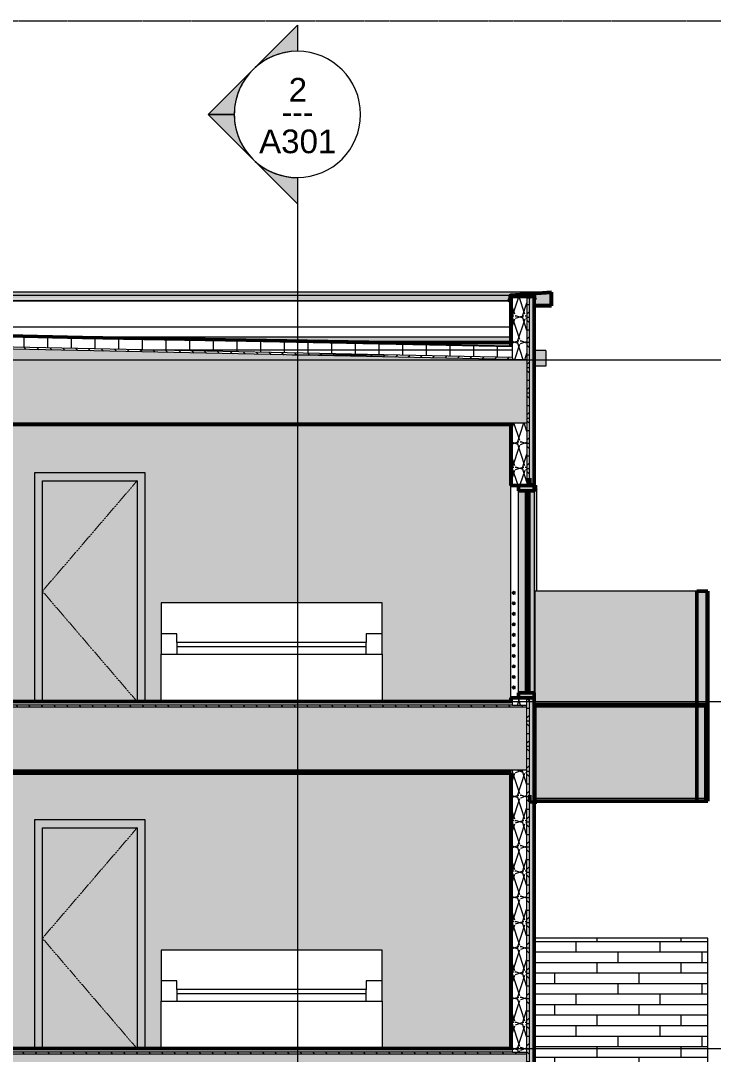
# Model space of a CAD drawing. Header units: inches. Extents: x 1701 to 6939, y -276 to 585.
# Drawn here: x 3665.5 to 3928.8, y 133.8 to 527 of the extents above; entities that cross this region are included whole.
import ezdxf

# ---------------------------------------------------------------- set-up
doc = ezdxf.new("R2010")
doc.units = ezdxf.units.IN
doc.header["$MEASUREMENT"] = 0
for name, pattern in [('Aligning Line 1_8_', [0.25, 0.125, -0.125]), ('Dash 1_16_', [0.125, 0.0625, -0.0625]), ('Grid Line 1_2_', [0.875, 0.5, -0.125, 0.125, -0.125])]:
    doc.linetypes.add(name, pattern=pattern)
for name, color, linetype, lineweight in [('0-1', 7, 'Continuous', 5), ('0-2', 7, 'Continuous', 9), ('A-DOOR-1', 55, 'Continuous', 9), ('A-DOOR-2', 7, 'Dash 1_16_', 9), ('A-DOOR-FRAM-1', 55, 'Continuous', 9), ('A-DOOR-FRAM-2', 7, 'Continuous', 9), ('A-FLOR', 192, 'Continuous', 13), ('A-FLOR-1', 192, 'Continuous', 5), ('A-FLOR-2', 192, 'Continuous', 50), ('A-FLOR-LEVL-1', 51, 'Grid Line 1_2_', 9), ('A-FLOR-MCUT', 51, 'Continuous', 13), ('A-FLOR-PATT-1', 8, 'Continuous', 9), ('A-GENM', 5, 'Continuous', 9), ('A-GLAZ-1', 151, 'Continuous', 9), ('A-GLAZ-2', 151, 'Continuous', 50), ('A-GLAZ-CWMG', 51, 'Continuous', 9), ('A-ROOF', 132, 'Continuous', 13), ('A-ROOF-1', 132, 'Continuous', 5), ('A-ROOF-2', 132, 'Continuous', 50), ('A-ROOF-3', 132, 'Continuous', 9), ('A-ROOF-PATT-1', 132, 'Continuous', 9), ('A-WALL', 113, 'Continuous', 13), ('A-WALL-1', 10, 'Continuous', 5), ('A-WALL-5', 113, 'Continuous', 5), ('A-WALL-6', 113, 'Continuous', 9), ('A-WALL-7', 113, 'Continuous', 50), ('A-WALL-PATT-4', 111, 'Continuous', 9), ('G-ANNO-SYMB', 111, 'Aligning Line 1_8_', 9), ('G-ANNO-SYMB-1', 147, 'Aligning Line 1_8_', 9), ('G-ANNO-SYMB-2', 111, 'Continuous', 9), ('I-FURN', 30, 'Continuous', 9), ('I-FURN-2', 7, 'Continuous', 9)]:
    doc.layers.add(name, color=color, linetype=linetype, lineweight=lineweight)
doc.styles.add('Arial', font='arial.ttf', dxfattribs={"height": 9})
doc.styles.add('Century Gothic', font='ufonts.com_century-gothic.ttf', dxfattribs={"height": 9})
pattern_1 = [(0, (3261.815, 68.768), (15.36, 3.84), [1.267, -10.253, 1.267, -10.253, -61.44]), (0, (3261.815, 68.768), (15.36, 3.84), [-23.04, 1.267, -21.773, 1.267, -10.253, -26.88]), (0, (3261.815, 68.768), (15.36, 3.84), [-57.6, 1.267, -6.413, 1.267, -17.933]), (120, (3267.575, 70.688), (-11.005538, 11.38215), [1.267, -10.253, 1.267, -10.253, -61.44]), (120, (3267.575, 70.688), (-11.005538, 11.38215), [-23.04, 1.267, -21.773, 1.267, -10.253, -26.88]), (120, (3267.575, 70.688), (-11.005538, 11.38215), [-57.6, 1.267, -6.413, 1.267, -17.933]), (240, (3269.495, 78.368), (-4.354462, -15.22215), [1.267, -10.253, 1.267, -10.253, -61.44]), (240, (3269.495, 78.368), (-4.354462, -15.22215), [-23.04, 1.267, -21.773, 1.267, -10.253, -26.88]), (240, (3269.495, 78.368), (-4.354462, -15.22215), [-57.6, 1.267, -6.413, 1.267, -17.933])]
pattern_2 = [(0, (3261.815, 68.768), (0, 4.798), []), (315, (3261.815, 68.768), (4.798427, 0), [6.786, -6.786]), (45, (3261.815, 68.768), (4.798427, 0), [6.786, -6.786])]
pattern_3 = [(161.57, (3262.295, 69.248), (-3.8399538, -1.54e-05), [0, -27.322, 3.034, 0]), (18.43, (3261.335, 69.248), (-3.8399538, 1.54e-05), [0, -27.322, 3.034, 0]), (108.43, (3262.295, 69.248), (1.919622, -9.6005246), [9.106, -21.25]), (71.57, (3261.335, 69.248), (1.919622, 9.6005246), [9.106, -21.25])]
pattern_4 = [(0, (3261.815, 68.768), (30.72, 7.68), [1.267, -21.773, 1.267, -21.773, -122.88]), (0, (3261.815, 68.768), (30.72, 7.68), [-46.08, 1.267, -44.813, 1.267, -21.773, -53.76]), (0, (3261.815, 68.768), (30.72, 7.68), [-115.2, 1.267, -14.093, 1.267, -37.133]), (120, (3273.335, 72.608), (-22.011075, 22.7643), [1.267, -21.773, 1.267, -21.773, -122.88]), (120, (3273.335, 72.608), (-22.011075, 22.7643), [-46.08, 1.267, -44.813, 1.267, -21.773, -53.76]), (120, (3273.335, 72.608), (-22.011075, 22.7643), [-115.2, 1.267, -14.093, 1.267, -37.133]), (240, (3277.175, 87.968), (-8.708925, -30.4443), [1.267, -21.773, 1.267, -21.773, -122.88]), (240, (3277.175, 87.968), (-8.708925, -30.4443), [-46.08, 1.267, -44.813, 1.267, -21.773, -53.76]), (240, (3277.175, 87.968), (-8.708925, -30.4443), [-115.2, 1.267, -14.093, 1.267, -37.133])]

# ---------------------------------------------------------------- blocks, each defined once
blk = doc.blocks.new('Single-Flush - 36_ x 84_-V5-SECTION _ CENTER LOOKING WEST')
at = {"layer": 'A-DOOR-1'}
blk.add_hatch(color=256, dxfattribs=at).paths.add_polyline_path([(3673.8, 268), (3709.8, 268), (3709.8, 352), (3673.8, 352), (3673.8, 316)], flags=0)
at = {"layer": 'A-DOOR-FRAM-1'}
blk.add_hatch(color=256, dxfattribs=at).paths.add_polyline_path([(3670.8, 268), (3673.8, 268), (3673.8, 352), (3709.8, 352), (3709.8, 268), (3712.8, 268), (3712.8, 355), (3670.8, 355), (3670.8, 343.59)], flags=0)
at = {"layer": 'A-DOOR-2'}
for p in [(3709.8, 352), (3709.8, 268)]:
    blk.add_line(p, (3673.8, 310), dxfattribs=at)
at = {"layer": 'A-DOOR-FRAM-2'}
for p, q in [((3670.8, 355), (3670.8, 268)), ((3712.8, 355), (3670.8, 355)), ((3712.8, 268), (3712.8, 355)), ((3673.8, 268), (3673.8, 352)), ((3673.8, 352), (3709.8, 352)), ((3709.8, 352), (3709.8, 268))]:
    blk.add_line(p, q, dxfattribs=at)
blk = doc.blocks.new('Couch-Both_Arms-Generic - 1-1352606-SECTION _ CENTER LOOKING WEST')
at = {"layer": 'I-FURN'}
for p, q in [((3802.9, 173.5), (3718.9, 173.5)), ((3718.9, 173.5), (3718.9, 161.75)), ((3802.9, 161.75), (3802.9, 173.5)), ((3724.9, 161.75), (3718.9, 161.75)), ((3718.9, 161.75), (3718.9, 154)), ((3724.9, 158.5), (3724.9, 161.75)), ((3802.9, 161.75), (3796.9, 161.75)), ((3796.9, 161.75), (3796.9, 158.5)), ((3802.9, 154), (3802.9, 161.75)), ((3796.9, 158.5), (3724.9, 158.5)), ((3724.9, 158.5), (3724.9, 154)), ((3796.9, 154), (3796.9, 158.5)), ((3718.9, 154), (3724.9, 154)), ((3724.9, 157), (3796.9, 157)), ((3724.9, 154), (3796.9, 154)), ((3796.9, 154), (3802.9, 154))]:
    blk.add_line(p, q, dxfattribs=at)
at = {"layer": 'I-FURN-2'}
for p, q in [((3718.9, 136), (3718.9, 154)), ((3802.9, 154), (3802.9, 136))]:
    blk.add_line(p, q, dxfattribs=at)
blk = doc.blocks.new('CTR - 1st Phase - Unit Layouts_rvt-1-SECTION _ CENTER LOOKING WEST')
at = {"layer": 'A-WALL-1'}
h = blk.add_hatch(color=256, dxfattribs=at)
h.paths.add_polyline_path([(3669.78, 268), (3670.8, 268), (3670.8, 355), (3712.8, 355), (3712.8, 268), (3718.9, 268), (3718.9, 305.5), (3802.9, 305.5), (3802.9, 268), (3851.85, 268), (3851.85, 373.37), (3591.25, 373.37), (3591.25, 304), (3624.92, 304), (3624.92, 302), (3610.92, 302), (3610.92, 268), (3611.38, 268.04), (3612.38, 282.11), (3612.38, 283.22), (3612.46, 283.22), (3613.18, 293.4), (3613.1, 293.46), (3612.82, 293.79), (3612.63, 294.18), (3612.53, 294.6), (3612.56, 295.16), (3612.63, 295.46), (3612.89, 295.98), (3613.28, 296.42), (3613.75, 296.76), (3614.38, 296.97), (3614.88, 297.04), (3630.48, 297.04), (3630.78, 296.86), (3630.78, 296.78), (3630.93, 297.59), (3630.73, 297.66), (3630.61, 297.79), (3631.27, 301.98), (3631.58, 302.08), (3631.89, 302.12), (3632.21, 302.08), (3632.51, 301.98), (3632.51, 301.73), (3632.36, 300.86), (3632.51, 300.84), (3631.57, 295.5), (3630.34, 295.5), (3631.94, 275.22), (3632.05, 275.22), (3632.05, 273.81), (3632.51, 268), (3636.27, 268)], flags=0)
h.paths.add_polyline_path([(3612.82, 274.22), (3631.11, 274.22), (3628.87, 295.5), (3614.69, 295.46), (3614.56, 295.37), (3614.38, 294.82), (3614.38, 293.32), (3614.17, 293.29), (3612.86, 274.83)], flags=0)
h.paths.add_polyline_path([(3631.21, 268), (3631.76, 268), (3631.21, 273.22), (3612.82, 273.22), (3612.82, 274.22), (3612.38, 268), (3628.87, 268)], flags=0)
h.paths.add_polyline_path([(3602.75, 300.5), (3605.55, 300.5), (3605.55, 302), (3591.25, 302), (3591.25, 300.5)], flags=0)
h = blk.add_hatch(color=256, dxfattribs=at)
h.paths.add_polyline_path([(3718.9, 136), (3718.9, 173.5), (3802.9, 173.5), (3802.9, 136), (3851.85, 136), (3851.85, 240.75), (3591.25, 240.75), (3591.25, 172), (3624.92, 172), (3624.92, 170), (3610.92, 170), (3610.92, 136), (3611.38, 136.04), (3612.38, 150.11), (3612.38, 151.22), (3612.46, 151.22), (3613.18, 161.4), (3613.1, 161.46), (3612.82, 161.79), (3612.63, 162.18), (3612.53, 162.6), (3612.56, 163.16), (3612.63, 163.46), (3612.89, 163.98), (3613.28, 164.42), (3613.75, 164.76), (3614.38, 164.97), (3614.88, 165.04), (3630.48, 165.04), (3630.78, 164.86), (3630.78, 164.78), (3630.93, 165.59), (3630.73, 165.66), (3630.61, 165.79), (3631.27, 169.98), (3631.58, 170.08), (3631.89, 170.12), (3632.21, 170.08), (3632.51, 169.98), (3632.51, 169.73), (3632.36, 168.86), (3632.51, 168.84), (3631.57, 163.5), (3630.34, 163.5), (3631.94, 143.22), (3632.05, 143.22), (3632.05, 141.81), (3632.51, 136), (3670.8, 136), (3670.8, 223), (3712.8, 223), (3712.8, 136)], flags=0)
h.paths.add_polyline_path([(3612.82, 142.22), (3631.11, 142.22), (3628.87, 163.5), (3614.69, 163.46), (3614.56, 163.37), (3614.38, 162.82), (3614.38, 161.32), (3614.17, 161.29), (3613.29, 148.83)], flags=0)
h.paths.add_polyline_path([(3612.38, 136), (3631.76, 136), (3631.21, 141.22), (3612.82, 141.22), (3612.82, 142.22), (3612.38, 136.04)], flags=0)
h.paths.add_polyline_path([(3605.55, 168.5), (3605.55, 170), (3591.25, 170), (3591.25, 168.5), (3602.75, 168.5)], flags=0)
at = {"layer": '0-2'}
for name, p in [('Single-Flush - 36_ x 84_-V5-SECTION _ CENTER LOOKING WEST', (0, 0)), ('Couch-Both_Arms-Generic - 1-1352606-SECTION _ CENTER LOOKING WEST', (0, 132)), ('Single-Flush - 36_ x 84_-V5-SECTION _ CENTER LOOKING WEST', (0, -132)), ('Couch-Both_Arms-Generic - 1-1352606-SECTION _ CENTER LOOKING WEST', (0, 0))]:
    blk.add_blockref(name, p, dxfattribs=at)
blk = doc.blocks.new('CTR - 1st Phase - Common Walls_rvt-1-SECTION _ CENTER LOOKING WEST')
at = {"layer": 'A-FLOR-LEVL-1'}
for p, q in [((1830.2, 398), (4168.71, 398)), ((1830.2, 268), (4168.71, 268)), ((1830.2, 136), (4168.71, 136))]:
    blk.add_line(p, q, dxfattribs=at)
at = {"layer": 'G-ANNO-SYMB-1'}
for q in [(4071.99, 526.95), (4071.96, 526.95)]:
    blk.add_line((1926.9, 526.95), q, dxfattribs=at)
blk = doc.blocks.new('CTR - 1st Phase -Stairs _ Elevators_rvt-1-SECTION _ CENTER LOOKING WEST')
at = {"layer": 'A-FLOR-LEVL-1'}
for p, q in [((1830.2, 398), (4168.71, 398)), ((1830.2, 268), (4168.71, 268)), ((1830.2, 136), (4168.71, 136))]:
    blk.add_line(p, q, dxfattribs=at)
at = {"layer": 'G-ANNO-SYMB-1'}
blk.add_line((1926.9, 526.95), (4071.96, 526.95), dxfattribs=at)
blk = doc.blocks.new('Basic Wall _ EXT - FIBER CEMENT - LARGE - ___-2505168-SECTION _ CENTER LOOKING WEST')
at = {"layer": 'A-WALL-6'}
blk.add_hatch(color=256, dxfattribs=at).paths.add_polyline_path([(3861.02, 229.15), (3861.05, 229.15), (3861.02, 229.73), (3861.02, 229.7)], flags=0)
blk.add_line((3858.97, 232.37), (3858.97, 229.88), dxfattribs=at)
at = {"layer": 'A-WALL-7'}
for p, q in [((3859, 232.37), (3858.97, 232.37)), ((3859, 229.9), (3859, 232.37)), ((3858.97, 229.88), (3861.02, 229.7)), ((3861.05, 229.73), (3859, 229.9)), ((3861.02, 229.7), (3861.02, 229.15)), ((3861.02, 229.15), (3861.05, 229.15)), ((3861.05, 229.15), (3861.05, 229.73))]:
    blk.add_line(p, q, dxfattribs=at)
blk = doc.blocks.new('Basic Wall _ EXT - FIBER CEMENT - LARGE - ___-2162461-SECTION _ CENTER LOOKING WEST')
at = {"layer": 'A-WALL-6'}
h = blk.add_hatch(color=256, dxfattribs=at)
h.paths.add_polyline_path([(3861.12, 348.54), (3861.14, 348.56), (3861.1, 348.56)], flags=0)
h.paths.add_polyline_path([(3861.26, 348.66), (3861.26, 348.71), (3861, 349.02), (3861, 350.35), (3860.97, 350.33), (3860.97, 349.01)], flags=0)
for p, q in [((3861.25, 348.57), (3861.23, 348.55)), ((3861.25, 348.57), (3861.23, 348.55)), ((3861.25, 348.53), (3861.27, 348.55)), ((3861.25, 348.53), (3861.27, 348.55))]:
    blk.add_line(p, q, dxfattribs=at)
for centre, radius, start, end in [((3861.19, 348.6), 0.0938, 220, 310), ((3861.19, 348.6), 0.0937, 220, 310), ((3861.19, 348.6), 0.0625, 220, 310), ((3861.19, 348.6), 0.0625, 220, 310), ((3861.21, 348.62), 0.0625, 310, 40), ((3861.21, 348.62), 0.0625, 310, 40), ((3861.21, 348.62), 0.0937, 310, 40), ((3861.21, 348.62), 0.0937, 310, 40)]:
    blk.add_arc(centre, radius, start, end, dxfattribs=at)
at = {"layer": 'A-WALL-7'}
for p, q in [((3858.97, 353), (3858.97, 350.5)), ((3859, 353), (3858.97, 353)), ((3858.97, 350.5), (3860.97, 350.33)), ((3859, 350.53), (3859, 353)), ((3861, 350.35), (3859, 350.53)), ((3860.97, 350.33), (3860.97, 349.01)), ((3861, 349.02), (3861, 350.35)), ((3860.86, 348.9), (3860.84, 348.88)), ((3860.84, 348.88), (3861.12, 348.54)), ((3861.14, 348.56), (3860.86, 348.9)), ((3860.97, 349.01), (3861.26, 348.66)), ((3861.29, 348.68), (3861, 349.02)), ((3861.25, 348.57), (3861.23, 348.55)), ((3861.25, 348.53), (3861.27, 348.55))]:
    blk.add_line(p, q, dxfattribs=at)
for centre, radius, start, end in [((3861.19, 348.6), 0.0937, 220, 310), ((3861.19, 348.6), 0.0625, 220, 310), ((3861.21, 348.62), 0.0625, 310, 40), ((3861.21, 348.62), 0.0937, 310, 40)]:
    blk.add_arc(centre, radius, start, end, dxfattribs=at)
blk = doc.blocks.new('Basic Wall _ EXT - FIBER CEMENT - SMALL - ___-2145935-SECTION _ CENTER LOOKING WEST')
at = {"layer": 'A-WALL-6'}
h = blk.add_hatch(color=256, dxfattribs=at)
h.paths.add_polyline_path([(3862.5, 418.54), (3867.29, 418.54), (3867.29, 423.66), (3851.77, 422.56), (3851.67, 422.47), (3851.63, 422.23), (3851.63, 421.44), (3851.71, 421.44), (3851.75, 422.47), (3851.92, 422.53), (3867.21, 423.58), (3867.21, 418.62), (3860.73, 418.58), (3860.73, 418.54)], flags=0)
h.paths.add_polyline_path([(3851.42, 420.42), (3851.69, 420.51), (3851.8, 420.6), (3851.78, 420.64), (3851.43, 420.43)], flags=0)
h.paths.add_polyline_path([(3851.42, 420.42), (3851.26, 420.57), (3851.25, 420.63), (3851.65, 421.26), (3851.59, 421.3), (3851.11, 420.57), (3851.39, 420.43)], flags=0)
h.paths.add_polyline_path([(3851.42, 420.59), (3851.77, 421.24), (3851.74, 421.26), (3851.36, 420.63), (3851.41, 420.6)], flags=0)
h.paths.add_polyline_path([(3861.19, 420.79), (3861.25, 420.84), (3860.84, 421.5), (3860.78, 421.45)], flags=0)
h.paths.add_polyline_path([(3851.77, 421.39), (3851.85, 421.39), (3851.85, 422), (3853.2, 422.04), (3853.2, 422.08), (3851.93, 422.04), (3851.83, 421.95), (3851.77, 421.83), (3851.77, 421.63)], flags=0)
h.paths.add_polyline_path([(3860.73, 421.63), (3860.81, 421.63), (3860.78, 422.9), (3860.63, 423.08), (3860.34, 423.01), (3859.29, 422.1), (3859.34, 422.04), (3860.45, 422.99), (3860.65, 422.98), (3860.73, 422.86), (3860.73, 421.63)], flags=0)
h.paths.add_polyline_path([(3859.27, 422), (3859.29, 422.05), (3859.22, 422.04), (3859.24, 422)], flags=0)
h.paths.add_polyline_path([(3859.21, 422), (3859.13, 422.04), (3859.18, 422)], flags=0)
h.paths.add_polyline_path([(3853.48, 422.16), (3853.48, 422.44), (3851.92, 422.47), (3851.85, 422.27), (3851.93, 422.27), (3851.97, 422.39), (3853.4, 422.37), (3853.4, 422.23), (3852.33, 422.23), (3852.33, 422.16), (3853.4, 422.16)], flags=0)
for p, q in [((3851.85, 421.39), (3851.85, 421.83)), ((3852.02, 422), (3852.47, 422)), ((3852.47, 422), (3853.2, 422)), ((3860.73, 422), (3860.73, 421.63)), ((3860.73, 418.62), (3860.73, 418.54))]:
    blk.add_line(p, q, dxfattribs=at)
at = {"layer": 'A-WALL-7'}
for p, q in [((3851.59, 421.3), (3851.11, 420.57)), ((3851.22, 420.6), (3851.65, 421.26)), ((3851.74, 421.26), (3851.35, 420.63)), ((3851.35, 420.63), (3851.42, 420.59)), ((3851.42, 420.59), (3851.8, 421.22)), ((3851.78, 420.64), (3851.51, 420.51)), ((3851.63, 422.35), (3851.63, 421.44)), ((3851.71, 421.44), (3851.71, 422.35)), ((3851.77, 421.83), (3851.77, 421.39)), ((3851.82, 420.57), (3851.78, 420.64)), ((3867.29, 423.66), (3851.85, 422.6)), ((3851.85, 422.52), (3867.21, 423.58)), ((3851.92, 422.47), (3851.85, 422.27)), ((3851.85, 422.27), (3851.93, 422.24)), ((3853.48, 422.44), (3851.92, 422.47)), ((3851.93, 422.24), (3851.97, 422.39)), ((3851.97, 422.39), (3853.4, 422.37)), ((3853.2, 422.08), (3852.02, 422.08)), ((3853.4, 422.23), (3852.33, 422.23)), ((3852.33, 422.23), (3852.33, 422.16)), ((3852.33, 422.16), (3853.48, 422.16)), ((3853.2, 422), (3853.2, 422.08)), ((3853.4, 422.37), (3853.4, 422.23)), ((3853.48, 422.16), (3853.48, 422.44)), ((3859.13, 422.04), (3858.3, 422.04)), ((3858.3, 422.04), (3858.3, 421.96)), ((3858.3, 421.96), (3859.13, 421.96)), ((3860.39, 423.05), (3859.29, 422.1)), ((3859.34, 422.04), (3860.44, 422.99)), ((3860.73, 422.86), (3860.73, 422)), ((3860.78, 421.45), (3861.19, 420.79)), ((3860.81, 421.63), (3860.81, 422.86)), ((3861.25, 420.84), (3860.84, 421.5)), ((3861.19, 420.79), (3861.25, 420.84)), ((3867.21, 423.58), (3867.21, 418.62)), ((3867.29, 418.54), (3867.29, 423.66)), ((3851.11, 420.57), (3851.3, 420.45)), ((3851.35, 420.52), (3851.22, 420.6)), ((3851.55, 420.44), (3851.82, 420.57)), ((3867.21, 418.62), (3860.73, 418.62)), ((3860.73, 418.54), (3867.29, 418.54))]:
    blk.add_line(p, q, dxfattribs=at)
for centre, radius, start, end in [((3851.38, 421.44), 0.25, 327.174, 0), ((3851.88, 422.35), 0.25, 96.9295, 180), ((3851.38, 421.44), 0.329, 327.174, 0), ((3851.88, 422.35), 0.171, 97.5543, 180), ((3851.52, 421.39), 0.25, 328.5676, 0), ((3852.02, 421.83), 0.25, 90, 180), ((3851.52, 421.39), 0.329, 328.5676, 0), ((3852.02, 421.83), 0.171, 90, 180), ((3859.13, 422.29), 0.25, 270, 310.7229), ((3859.13, 422.29), 0.329, 270, 310.7229), ((3860.56, 422.86), 0.25, 0, 130.7229), ((3860.56, 422.86), 0.171, 0, 130.7229), ((3861.06, 421.63), 0.329, 180, 211.7619), ((3861.06, 421.63), 0.25, 180, 211.7619), ((3851.44, 420.67), 0.25, 237.9895, 295.8255), ((3851.44, 420.67), 0.171, 237.9895, 295.8255)]:
    blk.add_arc(centre, radius, start, end, dxfattribs=at)
blk = doc.blocks.new('Basic Wall _ EXT - FIBER CEMENT - SMALL - ___-2145937-SECTION _ CENTER LOOKING WEST')
at = {"layer": 'A-WALL-6'}
for points in [[(3464.49, 422.6), (3851.85, 422.6), (3867.21, 423.66), (3393.56, 423.66), (3409.08, 422.6), (3460.3, 422.6)], [(3851.63, 422.35), (3851.69, 422.52), (3851.85, 422.6), (3409.01, 422.56), (3409.1, 422.47), (3409.15, 422.35), (3849.94, 422.35)], [(3409.66, 421.3), (3851.61, 421.35), (3851.61, 421.44), (3409.07, 421.4), (3409.12, 421.3), (3409.55, 421.3)], [(3627.89, 421.44), (3851.63, 421.44), (3851.63, 422.35), (3409.15, 422.35), (3409.15, 421.44), (3623.7, 421.44)], [(3851.35, 420.63), (3851.74, 421.26), (3851.65, 421.26), (3851.25, 420.63)], [(3851.42, 420.51), (3851.59, 420.55), (3851.74, 420.64), (3851.44, 420.63), (3851.42, 420.59), (3851.26, 420.57), (3851.35, 420.51)], [(3851.74, 421.26), (3851.77, 421.39), (3851.62, 421.39), (3851.61, 421.29), (3851.65, 421.26)], [(3851.62, 421.39), (3851.77, 421.39), (3851.77, 421.83), (3851.71, 421.83), (3851.71, 421.44), (3851.63, 421.44)], [(3853.53, 422.1), (3859.29, 422.1), (3860.39, 423.05), (3859.29, 423.03), (3851.85, 422.52), (3851.75, 422.47), (3853.48, 422.44), (3853.48, 422.16), (3851.71, 422.16), (3851.71, 422.1), (3853.48, 422.1)], [(3851.85, 422.27), (3851.85, 422.27), (3851.92, 422.47), (3851.75, 422.47), (3851.71, 422.27), (3851.75, 422.27)], [(3851.71, 422.23), (3853.4, 422.23), (3853.4, 422.37), (3851.97, 422.37), (3851.92, 422.24), (3851.71, 422.24)], [(3851.92, 422.16), (3852.33, 422.16), (3852.33, 422.23), (3851.71, 422.23), (3851.71, 422.16), (3851.85, 422.16)], [(3851.77, 421.83), (3851.81, 421.95), (3851.9, 422.05), (3851.9, 422.08), (3851.71, 422.04), (3851.71, 421.83)], [(3858.97, 422.04), (3859.24, 422.07), (3859.24, 422.1), (3853.2, 422.07), (3853.2, 422.04), (3858.32, 422.04)], [(3859.53, 423.05), (3860.45, 423.09), (3860.39, 423.11), (3859.53, 423.05)], [(3860.44, 422.86), (3860.7, 422.9), (3860.61, 423.01), (3860.39, 422.95), (3860.29, 422.86), (3860.39, 422.86)], [(3862.25, 418.62), (3867.21, 418.62), (3867.21, 423.58), (3860.44, 423.09), (3860.45, 423.06), (3860.68, 423.06), (3860.81, 422.86), (3860.78, 421.63), (3860.73, 421.63), (3860.78, 421.45), (3860.84, 421.5), (3861.25, 420.84), (3861.19, 420.79), (3860.73, 420.79), (3860.73, 418.62), (3861.25, 418.62)], [(3860.75, 421.45), (3860.76, 421.5), (3860.73, 421.51), (3860.73, 421.45)], [(3860.78, 420.79), (3861.19, 420.79), (3860.73, 421.45), (3860.73, 420.79)], [(3860.72, 418.54), (3860.73, 418.58), (3860.72, 418.62)]]:
    blk.add_hatch(color=256, dxfattribs=at).paths.add_polyline_path(points, flags=0)
h = blk.add_hatch(color=256, dxfattribs=at)
h.paths.add_polyline_path([(3619.51, 420.57), (3851.13, 420.6), (3851.59, 421.3), (3409.21, 421.26), (3409.66, 420.57), (3615.32, 420.57)], flags=0)
h.paths.add_polyline_path([(3409.12, 421.26), (3409.12, 421.3), (3409.12, 421.26)], flags=0)
h = blk.add_hatch(color=256, dxfattribs=at)
h.paths.add_polyline_path([(3859.34, 422.04), (3859.29, 422.1), (3859.21, 422), (3859.22, 422.04), (3859.24, 422.05), (3859.29, 422.05)], flags=0)
h.paths.add_polyline_path([(3860.73, 421.63), (3860.73, 422.86), (3860.29, 422.86), (3859.34, 422), (3860.72, 421.96), (3860.72, 421.7)], flags=0)
h = blk.add_hatch(color=256, dxfattribs=at)
h.paths.add_polyline_path([(3409.35, 420.42), (3409.12, 420.42), (3409.29, 420.42)], flags=0)
h.paths.add_polyline_path([(3409.35, 420.42), (3409.35, 420.45), (3409.35, 420.42)], flags=0)
h = blk.add_hatch(color=256, dxfattribs=at)
h.paths.add_polyline_path([(3493.82, 420.45), (3851.3, 420.45), (3851.11, 420.57), (3409.66, 420.57), (3409.55, 420.45), (3489.63, 420.45)], flags=0)
h.paths.add_polyline_path([(3409.31, 420.45), (3409.41, 420.49), (3409.39, 420.5), (3409.28, 420.49)], flags=0)
for p, q in [((3867.29, 423.66), (3393.48, 423.66)), ((3408.93, 422.6), (3851.85, 422.6)), ((3851.24, 420.63), (3851.35, 420.63)), ((3851.44, 420.64), (3851.78, 420.64)), ((3851.7, 422.27), (3851.85, 422.27)), ((3851.71, 422.24), (3851.93, 422.24)), ((3852.33, 422.23), (3851.71, 422.23)), ((3851.71, 422.16), (3852.33, 422.16)), ((3852.02, 422.08), (3851.71, 422.08)), ((3851.75, 422.47), (3851.92, 422.47)), ((3851.97, 422.37), (3853.4, 422.37)), ((3853.2, 422.04), (3858.3, 422.04)), ((3859.28, 422), (3859.34, 422.04)), ((3860.56, 423.11), (3860.41, 423.11)), ((3860.73, 420.79), (3861.19, 420.79)), ((3408.92, 420.42), (3851.44, 420.42)), ((3409.66, 420.57), (3851.11, 420.57)), ((3851.23, 420.59), (3851.42, 420.59))]:
    blk.add_line(p, q, dxfattribs=at)
at = {"layer": 'A-WALL-6', "flags": 128}
for points in [[(3851.63, 421.44), (3851.62, 421.39), (3851.61, 421.35), (3851.59, 421.3)], [(3851.85, 422.6), (3851.79, 422.59), (3851.73, 422.56), (3851.69, 422.52), (3851.66, 422.47), (3851.63, 422.41), (3851.63, 422.35)], [(3851.65, 421.26), (3851.68, 421.32), (3851.7, 421.38), (3851.71, 421.44)], [(3851.77, 421.39), (3851.77, 421.35), (3851.76, 421.3), (3851.74, 421.26)], [(3852.02, 422.08), (3851.96, 422.07), (3851.9, 422.05), (3851.85, 422.01), (3851.81, 421.95), (3851.78, 421.89), (3851.77, 421.83)], [(3851.8, 421.22), (3851.83, 421.28), (3851.85, 421.33)], [(3859.29, 422.1), (3859.24, 422.07), (3859.18, 422.05), (3859.13, 422.04)], [(3860.81, 422.86), (3860.8, 422.92), (3860.77, 422.98), (3860.74, 423.03), (3860.69, 423.07), (3860.63, 423.1), (3860.57, 423.11), (3860.51, 423.11), (3860.45, 423.09), (3860.39, 423.05)], [(3860.73, 421.63), (3860.73, 421.57), (3860.75, 421.51), (3860.78, 421.45)], [(3860.84, 421.5), (3860.82, 421.54), (3860.81, 421.58), (3860.81, 421.63)], [(3851.3, 420.45), (3851.36, 420.43), (3851.42, 420.42)], [(3851.44, 420.49), (3851.43, 420.49), (3851.39, 420.5)], [(3851.44, 420.42), (3851.49, 420.42), (3851.55, 420.44)]]:
    blk.add_lwpolyline(points, dxfattribs=at)
blk = doc.blocks.new('Rectangular Mullion - Profile_Polycarbonate_Upper and left-1741240-SECTION _ CENTER LOOKING WEST')
at = {"layer": 'A-GLAZ-CWMG'}
blk.add_hatch(color=256, dxfattribs=at).paths.add_polyline_path([(3860.73, 230.12), (3860.91, 230.12), (3860.91, 310), (3861.66, 310), (3861.66, 350.12), (3861, 350.12), (3861.01, 349.01), (3860.97, 349.06), (3860.97, 350.12), (3860.72, 350.12), (3860.72, 230.12)], flags=0)
for p, q in [((3860.72, 350.12), (3860.98, 350.12)), ((3861, 350.12), (3861.66, 350.12)), ((3861.66, 310), (3861.66, 350.12)), ((3860.91, 230.12), (3860.72, 230.12))]:
    blk.add_line(p, q, dxfattribs=at)
blk = doc.blocks.new('_THE_ WINDOW _ DOOR - Window - 3rd Floor-V43-SECTION _ CENTER LOOKING WEST')
at = {"layer": 'A-GLAZ-2'}
h = blk.add_hatch(color=256, dxfattribs=at)
h.paths.add_polyline_path([(3858.97, 269.37), (3860.72, 269.37), (3860.72, 271.37), (3854.72, 271.37), (3854.72, 269.37), (3858.72, 269.37)], flags=0)
h.paths.add_polyline_path([(3857.72, 348.12), (3860.72, 348.12), (3860.72, 350.12), (3854.72, 350.12), (3854.72, 348.12)], flags=0)
h = blk.add_hatch(color=256, dxfattribs=at)
h.paths.add_polyline_path([(3857.72, 271.37), (3857.72, 348.12), (3854.72, 348.12), (3854.72, 271.37)], flags=0)
h.paths.add_polyline_path([(3860.72, 271.37), (3860.72, 348.12), (3858.72, 348.12), (3858.72, 271.37)], flags=0)
blk.add_hatch(color=256, dxfattribs=at).paths.add_polyline_path([(3858.72, 271.37), (3858.72, 348.12), (3857.72, 348.12), (3857.72, 271.37)], flags=0)
h = blk.add_hatch(color=256, dxfattribs=at)
h.paths.add_polyline_path([(3852.93, 273.25), (3853.05, 273.37), (3852.93, 273.5), (3852.8, 273.37)], flags=0)
h.paths.add_polyline_path([(3852.93, 277.25), (3853.05, 277.37), (3852.93, 277.5), (3852.8, 277.37)], flags=0)
h.paths.add_polyline_path([(3852.93, 281.25), (3853.05, 281.37), (3852.93, 281.5), (3852.8, 281.37)], flags=0)
h.paths.add_polyline_path([(3852.93, 285.25), (3853.05, 285.37), (3852.93, 285.5), (3852.8, 285.37)], flags=0)
h.paths.add_polyline_path([(3852.93, 289.25), (3853.05, 289.37), (3852.93, 289.5), (3852.8, 289.37)], flags=0)
h.paths.add_polyline_path([(3852.93, 293.25), (3853.05, 293.37), (3852.93, 293.5), (3852.8, 293.37)], flags=0)
h.paths.add_polyline_path([(3852.93, 297.25), (3853.05, 297.37), (3852.93, 297.5), (3852.8, 297.37)], flags=0)
h.paths.add_polyline_path([(3852.93, 301.25), (3853.05, 301.37), (3852.93, 301.5), (3852.8, 301.37)], flags=0)
h.paths.add_polyline_path([(3852.93, 305.25), (3853.05, 305.37), (3852.93, 305.5), (3852.8, 305.37)], flags=0)
h.paths.add_polyline_path([(3852.93, 309.25), (3853.05, 309.37), (3852.93, 309.5), (3852.8, 309.37)], flags=0)
at = {"layer": 'A-GLAZ-1'}
for p, q in [((3854.72, 271.37), (3854.72, 348.12)), ((3860.72, 348.12), (3860.72, 271.37))]:
    blk.add_line(p, q, dxfattribs=at)
at = {"layer": 'A-GLAZ-2'}
for p, q in [((3854.72, 350.12), (3854.72, 348.12)), ((3860.72, 350.12), (3854.72, 350.12)), ((3860.72, 348.12), (3860.72, 350.12)), ((3854.72, 348.12), (3860.72, 348.12)), ((3858.72, 348.12), (3857.72, 348.12)), ((3857.72, 348.12), (3857.72, 271.37)), ((3858.72, 271.37), (3858.72, 348.12)), ((3854.72, 271.37), (3854.72, 269.37)), ((3860.72, 271.37), (3854.72, 271.37)), ((3857.72, 271.37), (3858.72, 271.37)), ((3860.72, 269.37), (3860.72, 271.37)), ((3854.72, 269.37), (3860.72, 269.37))]:
    blk.add_line(p, q, dxfattribs=at)
for centre, start, end in [((3852.93, 309.37), 90, 270), ((3852.93, 309.37), 270, 90), ((3852.93, 305.37), 90, 270), ((3852.93, 305.37), 270, 90), ((3852.93, 301.37), 90, 270), ((3852.93, 301.37), 270, 90), ((3852.93, 297.37), 90, 270), ((3852.93, 297.37), 270, 90), ((3852.93, 293.37), 90, 270), ((3852.93, 293.37), 270, 90), ((3852.93, 289.37), 90, 270), ((3852.93, 289.37), 270, 90), ((3852.93, 285.37), 90, 270), ((3852.93, 285.37), 270, 90), ((3852.93, 281.37), 90, 270), ((3852.93, 281.37), 270, 90), ((3852.93, 277.37), 90, 270), ((3852.93, 277.37), 270, 90), ((3852.93, 273.37), 90, 270), ((3852.93, 273.37), 270, 90)]:
    blk.add_arc(centre, 0.125, start, end, dxfattribs=at)
blk = doc.blocks.new('Family1 - SCUPPER-2154893-SECTION _ CENTER LOOKING WEST')
at = {"layer": 'A-GENM'}
blk.add_hatch(color=256, dxfattribs=at).paths.add_polyline_path([(3860.72, 395.5), (3865.1, 395.5), (3865.1, 401.5), (3860.72, 401.5)], flags=0)
for p, q in [((3865.1, 401.5), (3860.72, 401.5)), ((3865.1, 401.5), (3865.1, 395.5)), ((3865.1, 395.5), (3860.72, 395.5))]:
    blk.add_line(p, q, dxfattribs=at)
blk = doc.blocks.new('Section - Section Head - Filled-22785-SECTION _ CENTER LOOKING WEST')
at = {"layer": 'G-ANNO-SYMB-2'}
h = blk.add_hatch(color=256, dxfattribs=at)
edge = h.paths.add_edge_path(flags=0)
edge.add_line((2563.93, -163.47), (2547.82, -147.37))
edge.add_line((2547.82, -147.37), (2547.82, -157.28))
edge.add_arc((2547.82, -181.31), 24.03, 47.9216, 90, ccw=False)
h = blk.add_hatch(color=256, dxfattribs=at)
edge = h.paths.add_edge_path(flags=0)
edge.add_arc((2547.82, -181.31), 24, 0, 45, ccw=False)
edge.add_line((2571.82, -181.31), (2581.76, -181.31))
edge.add_line((2581.76, -181.31), (2564.79, -164.34))
h = blk.add_hatch(color=256, dxfattribs=at)
edge = h.paths.add_edge_path(flags=0)
edge.add_line((2564.79, -198.28), (2581.76, -181.31))
edge.add_line((2581.76, -181.31), (2571.82, -181.31))
edge.add_arc((2547.82, -181.31), 24, 315, 360, ccw=False)
h = blk.add_hatch(color=256, dxfattribs=at)
edge = h.paths.add_edge_path(flags=0)
edge.add_arc((2547.82, -181.31), 24.03, 270, 312.0784, ccw=False)
edge.add_line((2547.82, -205.34), (2547.82, -215.25))
edge.add_line((2547.82, -215.25), (2563.93, -199.15))
for p, q in [((2547.82, -157.28), (2547.82, -147.37)), ((2547.82, -147.37), (2563.93, -163.47)), ((2564.79, -164.34), (2581.76, -181.31)), ((2581.76, -181.31), (2564.79, -198.28)), ((2571.82, -181.31), (2581.76, -181.31)), ((2581.76, -181.31), (2571.82, -181.31)), ((2563.93, -199.15), (2547.82, -215.25)), ((2547.82, -215.25), (2547.82, -205.34))]:
    blk.add_line(p, q, dxfattribs=at)
for centre, radius, start, end in [((2547.82, -181.34), 24, 90, 270), ((2547.82, -181.31), 24.03, 47.9216, 90), ((2547.82, -181.34), 24, 270, 90), ((2547.82, -181.31), 24, 360, 45), ((2547.82, -181.31), 24, 315, 360), ((2547.82, -181.31), 24.03, 270, 312.0784)]:
    blk.add_arc(centre, radius, start, end, dxfattribs=at)

msp = doc.modelspace()

# ---------------------------------------------------------------- hatches: boundary and pattern name
at = {"layer": 'A-FLOR'}
msp.add_hatch(color=256, dxfattribs=at).paths.add_polyline_path([(3860.91, 230.12), (3922.47, 230.12), (3922.47, 231.12), (3860.91, 231.12)], flags=0)
at = {"layer": 'A-FLOR-1'}
for points in [[(3589.25, 267.62), (3852.47, 267.62), (3852.47, 267.87), (3481.17, 267.87), (3481.17, 267.62), (3587.87, 267.62)], [(3894.92, 265.87), (3922.47, 265.87), (3922.47, 266.87), (3860.91, 266.87), (3860.91, 265.87), (3870.88, 265.87)], [(3860.91, 231.12), (3925.97, 231.12), (3925.97, 265.87), (3860.91, 265.87), (3860.91, 234.72)], [(3849.21, 241.37), (3851.85, 241.37), (3851.85, 241.87), (3486.67, 241.87), (3486.67, 241.37), (3837.37, 241.37)], [(3481.17, 135.62), (3852.47, 135.62), (3852.47, 135.87), (3481.17, 135.87)]]:
    msp.add_hatch(color=256, dxfattribs=at).paths.add_polyline_path(points, flags=0)
at = {"layer": 'A-FLOR-PATT-1'}
h = msp.add_hatch(dxfattribs=at)
h.set_pattern_fill('FP_2', color=256, style=0, pattern_type=2)
h.set_pattern_definition(pattern_1)
h.paths.add_polyline_path([(3581.8, 266.62), (3852.47, 266.62), (3852.47, 267.62), (3481.17, 267.62), (3481.17, 266.62), (3577.61, 266.62)], flags=0)
h = msp.add_hatch(dxfattribs=at)
h.set_pattern_fill('FP_3', color=256, style=0, pattern_type=2)
h.set_pattern_definition(pattern_2)
h.paths.add_polyline_path([(3857.97, 265.87), (3857.97, 266.62), (3481.17, 266.62), (3481.17, 265.87), (3854.13, 265.87)], flags=0)
h = msp.add_hatch(dxfattribs=at)
h.set_pattern_fill('FP_4', color=256, style=0, pattern_type=2)
h.set_pattern_definition(pattern_3)
h.paths.add_polyline_path([(3481.17, 241.87), (3857.97, 241.87), (3857.97, 265.87), (3481.17, 265.87), (3481.17, 251.91)], flags=0)
h = msp.add_hatch(dxfattribs=at)
h.set_pattern_fill('FP_1', color=256, style=0, pattern_type=2)
h.set_pattern_definition(pattern_4)
h.paths.add_polyline_path([(3486.67, 240.75), (3851.85, 240.75), (3851.85, 241.37), (3486.67, 241.37)], flags=0)
h = msp.add_hatch(dxfattribs=at)
h.set_pattern_fill('FP_2', color=256, style=0, pattern_type=2)
h.set_pattern_definition(pattern_1)
h.paths.add_polyline_path([(3586.76, 134.62), (3852.47, 134.62), (3852.47, 135.62), (3481.17, 135.62), (3481.17, 134.62), (3586.5, 134.62)], flags=0)
h = msp.add_hatch(dxfattribs=at)
h.set_pattern_fill('FP_3', color=256, style=0, pattern_type=2)
h.set_pattern_definition(pattern_2)
h.paths.add_polyline_path([(3857.97, 133.87), (3857.94, 134.62), (3481.17, 134.62), (3481.17, 133.87), (3854.13, 133.87)], flags=0)
h = msp.add_hatch(dxfattribs=at)
h.set_pattern_fill('FP_4', color=256, style=0, pattern_type=2)
h.set_pattern_definition(pattern_3)
h.paths.add_polyline_path([(3481.17, 109.87), (3857.97, 109.87), (3857.97, 133.87), (3481.17, 133.87), (3481.17, 114.38)], flags=0)
at = {"layer": 'A-ROOF'}
for points in [[(3851.85, 402.88), (3851.81, 403.13), (3481.17, 410.75), (3481.17, 410.5), (3849.61, 402.92)], [(3851.85, 403.13), (3851.85, 404.53), (3803.85, 404.56), (3689.03, 406.48), (3851.81, 403.13)]]:
    msp.add_hatch(color=256, dxfattribs=at).paths.add_polyline_path(points, flags=0)
at = {"layer": 'A-ROOF-1'}
msp.add_hatch(color=256, dxfattribs=at).paths.add_polyline_path([(3837.37, 404.53), (3851.85, 404.53), (3851.85, 406.76), (3675.12, 406.76), (3689.03, 406.48), (3805.58, 404.53)], flags=0)
at = {"layer": 'A-ROOF-PATT-1'}
h = msp.add_hatch(dxfattribs=at)
h.set_pattern_fill('FP_18', color=256, style=0, pattern_type=2)
h.set_pattern_definition([(0, (3261.815, 68.768), (0, 9), []), (90, (3261.815, 68.768), (-9, 6e-16), [])])
h.paths.add_polyline_path([(3852.47, 398.86), (3852.47, 402.86), (3481.17, 410.5), (3481.17, 406.5), (3837.37, 399.17)], flags=0)
h = msp.add_hatch(dxfattribs=at)
h.set_pattern_fill('FP_3', color=256, style=0, pattern_type=2)
h.set_pattern_definition(pattern_2)
h.paths.add_polyline_path([(3852.47, 398.11), (3852.47, 398.86), (3481.17, 406.5), (3481.17, 405.75), (3837.37, 398.42)], flags=0)
h = msp.add_hatch(dxfattribs=at)
h.set_pattern_fill('FP_4', color=256, style=0, pattern_type=2)
h.set_pattern_definition(pattern_3)
h.paths.add_polyline_path([(3481.17, 374), (3857.97, 374), (3857.97, 398), (3481.17, 405.75), (3481.17, 389.44)], flags=0)
h = msp.add_hatch(dxfattribs=at)
h.set_pattern_fill('FP_1', color=256, style=0, pattern_type=2)
h.set_pattern_definition(pattern_4)
h.paths.add_polyline_path([(3849.21, 373.37), (3851.85, 373.37), (3851.85, 374), (3481.17, 374), (3481.17, 373.87), (3486.67, 373.87), (3486.67, 373.37), (3837.37, 373.37)], flags=0)
at = {"layer": 'A-WALL'}
h = msp.add_hatch(color=256, dxfattribs=at)
h.paths.add_polyline_path([(3925.97, 230.12), (3925.97, 231.12), (3922.47, 231.12), (3922.47, 230.12)], flags=0)
h.paths.add_polyline_path([(3925.97, 265.87), (3925.97, 310), (3922.47, 310), (3922.47, 265.87), (3924.82, 265.87)], flags=0)
at = {"layer": 'A-WALL-5'}
for points in [[(3860.47, 350.5), (3860.47, 422), (3858.97, 422), (3858.97, 350.5)], [(3860.47, 350.5), (3860.72, 350.5), (3860.71, 422), (3860.47, 422), (3860.47, 355.05)], [(3894.15, 266.87), (3922.47, 266.87), (3922.47, 310), (3860.91, 310), (3860.91, 266.87), (3870.88, 266.87)], [(3925.97, 230.12), (3926.72, 230.12), (3926.72, 310), (3925.97, 310), (3925.97, 231.12)]]:
    msp.add_hatch(color=256, dxfattribs=at).paths.add_polyline_path(points, flags=0)
h = msp.add_hatch(color=256, dxfattribs=at)
h.paths.add_polyline_path([(3860.47, 109.87), (3860.47, 269.37), (3858.97, 269.37), (3858.97, 109.87)], flags=0)
h.paths.add_polyline_path([(3860.47, 350.12), (3860.47, 350.12), (3860.47, 350.5), (3858.97, 350.5), (3858.97, 350.12)], flags=0)
h = msp.add_hatch(color=256, dxfattribs=at)
h.paths.add_polyline_path([(3860.72, 109.75), (3860.72, 269.37), (3860.47, 269.37), (3860.47, 109.75)], flags=0)
h.paths.add_polyline_path([(3860.72, 350.12), (3860.72, 350.35), (3860.47, 350.33), (3860.47, 350.12)], flags=0)
h.paths.add_polyline_path([(3860.72, 350.38), (3860.72, 350.5), (3860.47, 350.5), (3860.47, 350.4), (3860.65, 350.39)], flags=0)
at = {"layer": 'A-WALL-PATT-4'}
h = msp.add_hatch(dxfattribs=at)
h.set_pattern_fill('FP_4', color=256, style=0, pattern_type=2)
h.set_pattern_definition(pattern_3)
h.paths.add_polyline_path([(3857.97, 350.5), (3857.97, 374), (3852.47, 374), (3852.47, 350.5), (3854.13, 350.5)], flags=0)
h.paths.add_polyline_path([(3857.97, 398), (3857.97, 422), (3852.47, 421.96), (3852.47, 398.11), (3857.71, 398)], flags=0)
h = msp.add_hatch(dxfattribs=at)
h.set_pattern_fill('FP_3', color=256, style=0, pattern_type=2)
h.set_pattern_definition(pattern_2)
h.paths.add_polyline_path([(3857.97, 350.5), (3858.97, 350.5), (3858.97, 422), (3857.97, 421.96), (3857.97, 355.05)], flags=0)
h = msp.add_hatch(dxfattribs=at)
h.set_pattern_fill('FP_1', color=256, style=0, pattern_type=2)
h.set_pattern_definition(pattern_4)
h.paths.add_polyline_path([(3852.47, 136), (3852.47, 241.87), (3851.85, 241.87), (3851.85, 136)], flags=0)
h.paths.add_polyline_path([(3851.85, 268), (3852.47, 268), (3852.47, 269.37), (3851.85, 269.37), (3851.85, 268.37)], flags=0)
h.paths.add_polyline_path([(3852.38, 350.12), (3852.47, 350.12), (3852.47, 350.5), (3851.85, 350.5), (3851.85, 350.12)], flags=0)
h = msp.add_hatch(dxfattribs=at)
h.set_pattern_fill('FP_4', color=256, style=0, pattern_type=2)
h.set_pattern_definition(pattern_3)
h.paths.add_polyline_path([(3857.97, 134.62), (3857.97, 241.87), (3852.47, 241.87), (3852.47, 134.62), (3854.13, 134.62)], flags=0)
h.paths.add_polyline_path([(3857.97, 266.62), (3857.97, 269.37), (3852.47, 269.37), (3852.47, 266.62), (3857.93, 266.62)], flags=0)
h.paths.add_polyline_path([(3852.47, 350.12), (3857.97, 350.12), (3857.97, 350.5), (3852.47, 350.5)], flags=0)
h = msp.add_hatch(dxfattribs=at)
h.set_pattern_fill('FP_3', color=256, style=0, pattern_type=2)
h.set_pattern_definition(pattern_2)
h.paths.add_polyline_path([(3858.94, 109.87), (3858.97, 109.87), (3858.97, 269.37), (3857.97, 269.37), (3857.97, 109.87)], flags=0)
h.paths.add_polyline_path([(3857.97, 350.12), (3858.97, 350.12), (3858.97, 350.5), (3857.97, 350.5)], flags=0)
h = msp.add_hatch(dxfattribs=at)
h.set_pattern_fill('FP_10', color=256, style=0, pattern_type=2)
h.set_pattern_definition([(0, (3924.599, 136.8), (0, 4), []), (90, (3924.599, 136.8), (-8, 8), [4, -28]), (90, (3940.599, 140.8), (-8, 8), [4, -28])])
h.paths.add_polyline_path([(3926.72, 109.75), (3926.72, 178), (3860.91, 178), (3860.91, 109.75), (3870.88, 109.75)], flags=0)

# ---------------------------------------------------------------- linework, layer by layer
at = {"layer": 'A-FLOR-2'}
for p, q in [((3851.85, 268), (3632.51, 268)), ((3925.97, 266.87), (3860.91, 266.87)), ((3860.91, 266.87), (3860.91, 230.12)), ((3925.97, 230.12), (3925.97, 266.87)), ((3481.17, 240.75), (3851.85, 240.75)), ((3860.91, 230.12), (3925.97, 230.12)), ((3851.85, 136), (3632.51, 136))]:
    msp.add_line(p, q, dxfattribs=at)
at = {"layer": 'A-FLOR-LEVL-1'}
for p, q in [((1830.95, 398), (4167.96, 398)), ((1830.95, 268), (4167.96, 268)), ((1830.95, 136), (4167.96, 136))]:
    msp.add_line(p, q, dxfattribs=at)
at = {"layer": 'A-FLOR-MCUT'}
for p, q in [((3852.47, 267.87), (3481.17, 267.87)), ((3852.47, 267.62), (3481.17, 267.62)), ((3852.47, 268), (3851.85, 268)), ((3852.47, 266.62), (3481.17, 266.62)), ((3857.97, 265.87), (3481.17, 265.87)), ((3925.97, 265.87), (3860.91, 265.87)), ((3851.85, 241.87), (3481.17, 241.87)), ((3851.85, 241.37), (3481.17, 241.37)), ((3851.85, 240.75), (3851.85, 241.87)), ((3925.97, 231.12), (3860.91, 231.12)), ((3852.47, 135.87), (3481.17, 135.87)), ((3852.47, 135.62), (3481.17, 135.62)), ((3852.47, 134.62), (3481.17, 134.62)), ((3857.97, 133.87), (3481.17, 133.87)), ((3852.47, 136), (3851.85, 136))]:
    msp.add_line(p, q, dxfattribs=at)
at = {"layer": 'A-ROOF'}
for p, q in [((3852.47, 402.86), (3481.17, 410.5)), ((3852.47, 398.86), (3481.17, 406.5)), ((3857.97, 398), (3481.17, 405.75)), ((3675.12, 406.76), (3851.85, 406.76)), ((3852.47, 398.11), (3852.47, 402.86)), ((3481.17, 374), (3857.97, 374))]:
    msp.add_line(p, q, dxfattribs=at)
at = {"layer": 'A-ROOF-2'}
for p, q in [((3689.03, 406.48), (3481.17, 410.75)), ((3805.58, 404.53), (3689.03, 406.48)), ((3851.85, 404.53), (3805.58, 404.53)), ((3851.85, 403.13), (3851.85, 404.53)), ((3481.17, 373.37), (3851.85, 373.37))]:
    msp.add_line(p, q, dxfattribs=at)
at = {"layer": 'A-ROOF-3'}
for p, q in [((3489.62, 410.58), (3851.85, 410.58)), ((3851.85, 403.13), (3689.03, 406.48))]:
    msp.add_line(p, q, dxfattribs=at)
at = {"layer": 'A-WALL'}
for p, q in [((3852.47, 402.86), (3852.47, 422)), ((3857.97, 422), (3857.97, 350.12)), ((3858.97, 350.12), (3858.97, 422)), ((3860.47, 350.12), (3860.47, 422)), ((3851.85, 403.13), (3851.85, 402.88)), ((3851.85, 374), (3851.85, 373.37)), ((3852.47, 350.12), (3852.47, 374)), ((3860.72, 350.5), (3860.47, 350.5)), ((3925.97, 310), (3925.97, 230.12)), ((3852.47, 266.62), (3852.47, 269.37)), ((3857.97, 109.87), (3857.97, 269.37)), ((3858.97, 232.37), (3858.97, 269.37)), ((3860.47, 109.87), (3860.47, 269.37)), ((3852.47, 266.62), (3857.97, 266.62)), ((3857.97, 241.87), (3851.85, 241.87)), ((3852.47, 134.62), (3852.47, 241.87)), ((3858.97, 109.87), (3858.97, 229.88)), ((3852.47, 134.62), (3857.97, 134.62))]:
    msp.add_line(p, q, dxfattribs=at)
at = {"layer": 'A-WALL-6'}
for p, q in [((3851.85, 421.83), (3851.85, 421.39)), ((3853.2, 422), (3852.02, 422)), ((3860.72, 421.63), (3860.72, 422)), ((3860.72, 418.54), (3860.72, 418.62)), ((3851.85, 269.37), (3851.85, 350.12)), ((3922.47, 310), (3860.91, 310)), ((3860.91, 310), (3860.91, 266.87)), ((3858.97, 229.88), (3858.97, 232.37)), ((3926.72, 178), (3860.91, 178)), ((3860.91, 178), (3860.91, 109.75)), ((3926.72, 109.75), (3926.72, 178))]:
    msp.add_line(p, q, dxfattribs=at)
at = {"layer": 'A-WALL-7'}
for p, q in [((3851.85, 422), (3851.85, 421.83)), ((3852.02, 422), (3851.85, 422)), ((3851.85, 421.39), (3851.85, 404.53)), ((3860.72, 422), (3853.2, 422)), ((3860.72, 418.62), (3860.72, 421.63)), ((3860.72, 350.12), (3860.72, 418.54)), ((3851.85, 373.37), (3851.85, 350.12)), ((3851.85, 350.12), (3860.72, 350.12)), ((3922.47, 310), (3922.47, 230.12)), ((3926.72, 310), (3922.47, 310)), ((3926.72, 230.12), (3926.72, 310)), ((3851.85, 269.37), (3851.85, 268)), ((3860.72, 269.37), (3851.85, 269.37)), ((3860.72, 109.75), (3860.72, 269.37)), ((3851.85, 240.75), (3851.85, 136)), ((3925.97, 230.12), (3926.72, 230.12))]:
    msp.add_line(p, q, dxfattribs=at)
at = {"layer": 'G-ANNO-SYMB'}
msp.add_line((1926.9, 526.95), (4071.99, 526.95), dxfattribs=at)
at = {"layer": 'G-ANNO-SYMB-2'}
msp.add_line((3770.72, 467.28), (3770.72, -193.84), dxfattribs=at)

# ---------------------------------------------------------------- block references
at = {"layer": '0-1'}
for name in ['CTR - 1st Phase - Common Walls_rvt-1-SECTION _ CENTER LOOKING WEST', 'CTR - 1st Phase -Stairs _ Elevators_rvt-1-SECTION _ CENTER LOOKING WEST', 'CTR - 1st Phase - Unit Layouts_rvt-1-SECTION _ CENTER LOOKING WEST']:
    msp.add_blockref(name, (0, 0), dxfattribs=at)
at = {"layer": 'A-GENM'}
msp.add_blockref('Family1 - SCUPPER-2154893-SECTION _ CENTER LOOKING WEST', (0, 0), dxfattribs=at)
at = {"layer": 'A-GLAZ-2'}
msp.add_blockref('_THE_ WINDOW _ DOOR - Window - 3rd Floor-V43-SECTION _ CENTER LOOKING WEST', (0, 0), dxfattribs=at)
at = {"layer": 'A-GLAZ-CWMG'}
msp.add_blockref('Rectangular Mullion - Profile_Polycarbonate_Upper and left-1741240-SECTION _ CENTER LOOKING WEST', (0, 0), dxfattribs=at)
at = {"layer": 'A-WALL-6'}
for name in ['Basic Wall _ EXT - FIBER CEMENT - SMALL - ___-2145937-SECTION _ CENTER LOOKING WEST', 'Basic Wall _ EXT - FIBER CEMENT - SMALL - ___-2145935-SECTION _ CENTER LOOKING WEST', 'Basic Wall _ EXT - FIBER CEMENT - LARGE - ___-2162461-SECTION _ CENTER LOOKING WEST', 'Basic Wall _ EXT - FIBER CEMENT - LARGE - ___-2505168-SECTION _ CENTER LOOKING WEST']:
    msp.add_blockref(name, (0, 0), dxfattribs=at)
at = {"layer": 'G-ANNO-SYMB-2', "rotation": 180}
msp.add_blockref('Section - Section Head - Filled-22785-SECTION _ CENTER LOOKING WEST', (6318.54, 309.97), dxfattribs=at)

# ---------------------------------------------------------------- texts
at = {"layer": 'G-ANNO-SYMB-2', "char_height": 9, "attachment_point": 1}
for s, insert, width, style in [('2', (3767.4, 505.19), 8.484, 'Arial'), ('---', (3764.75, 496.68), 15.453, 'Century Gothic'), ('A301', (3756.16, 485.55), 35.754, 'Arial')]:
    msp.add_mtext(s, dxfattribs=dict(at, insert=insert, width=width, style=style))

doc.saveas('drawing.dxf')
